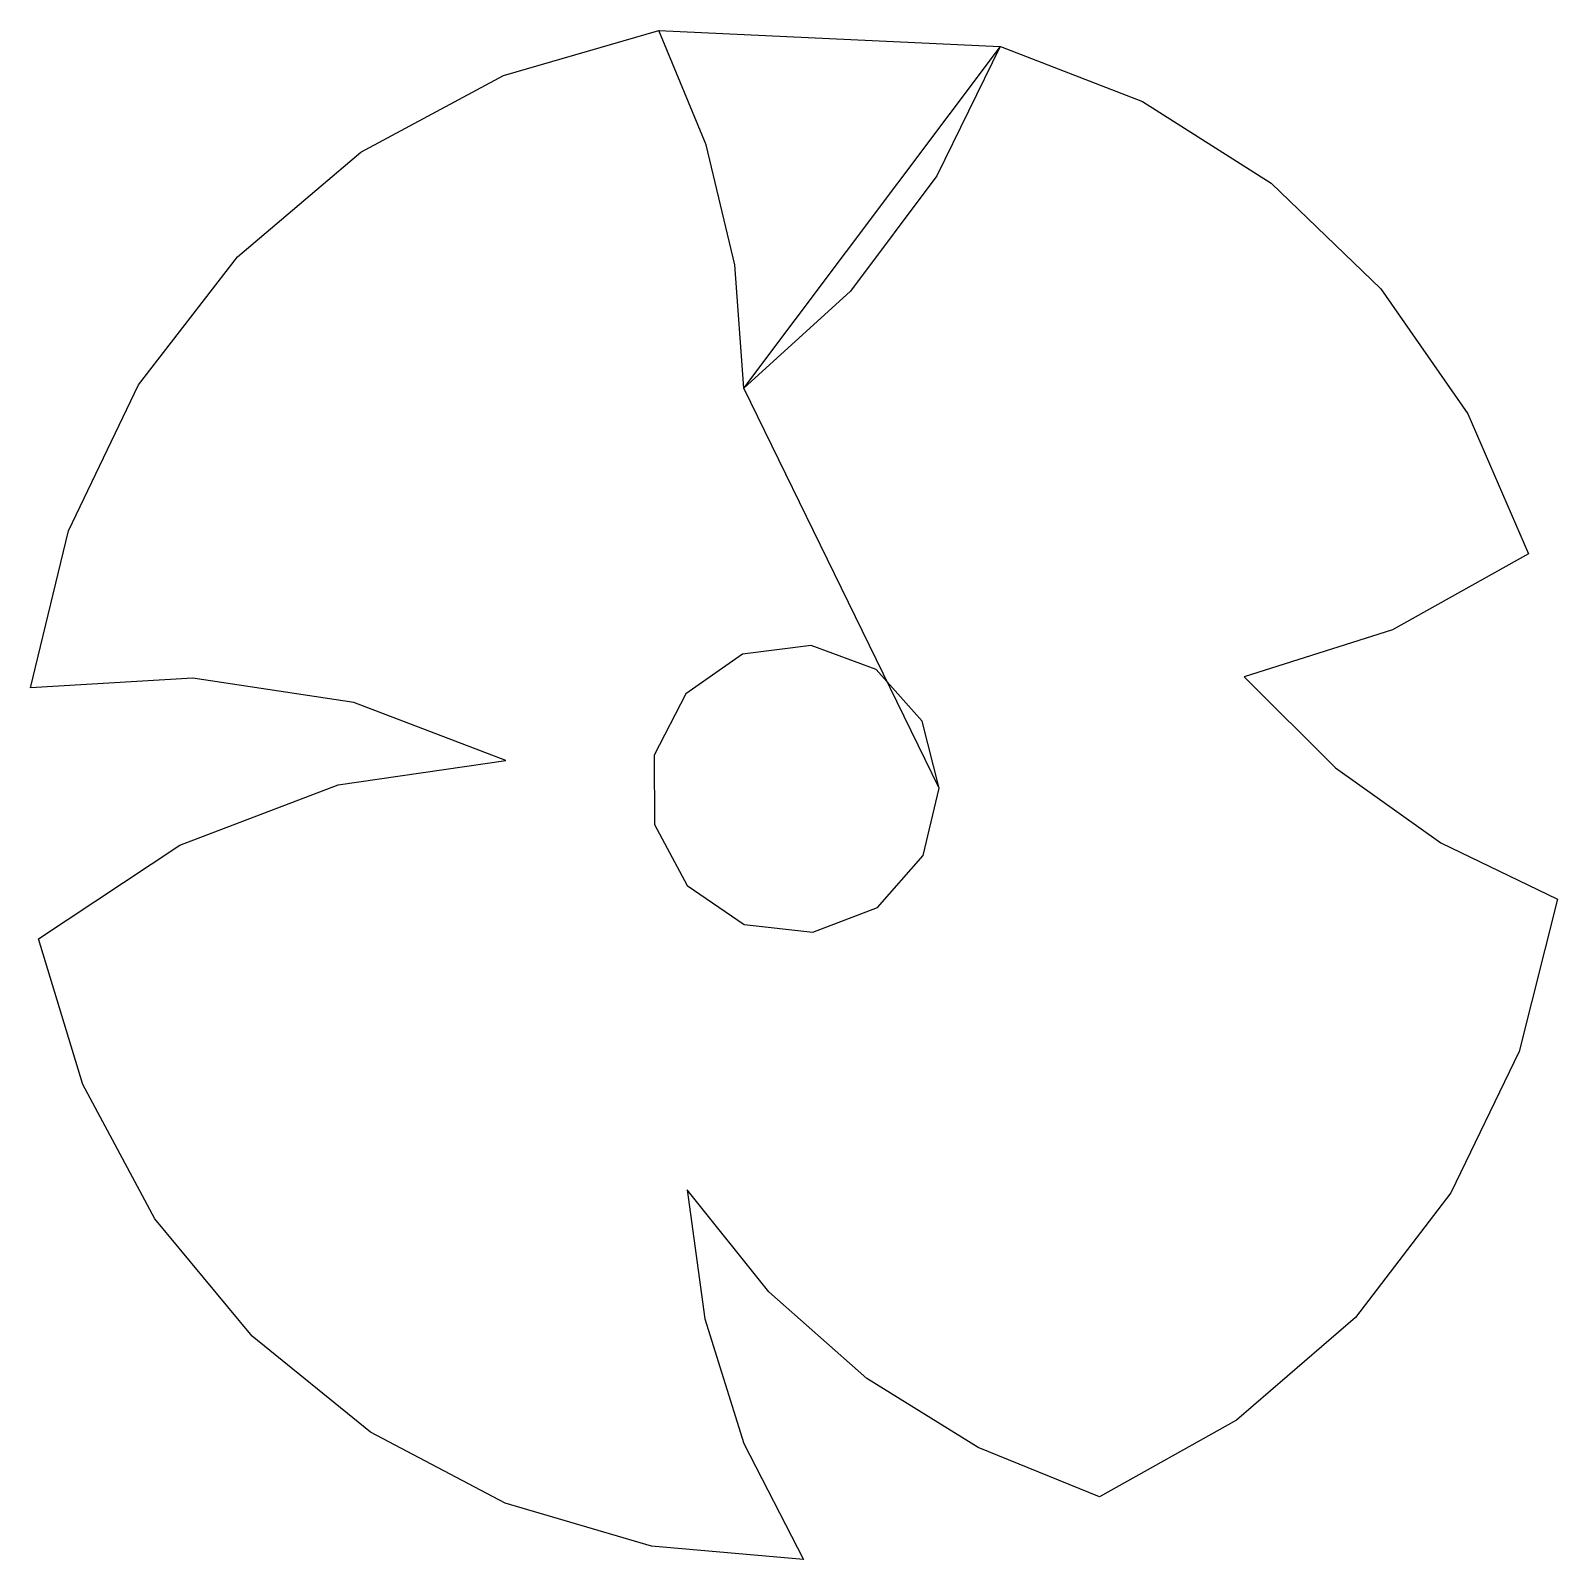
# Model space of a CAD drawing. Extents: x 277.95 to 279.53, y 42.45 to 44.04.
import ezdxf

# ---------------------------------------------------------------- set-up
doc = ezdxf.new("R2010")
doc.units = 0
doc.header["$LTSCALE"] = 5
doc.linetypes.add('CONTINOUS', pattern=[0])
doc.layers.get('0').update_dxf_attribs({"linetype": 'CONTINOUS'})

msp = doc.modelspace()

# ---------------------------------------------------------------- linework, layer by layer
at = {"color": 0, "linetype": 'CONTINOUS'}
msp.add_polyline3d([(278.891083, 43.251034, 0), (278.873474, 43.320637, 0), (278.825531, 43.374081, 0), (278.75824, 43.399124, 0), (278.687012, 43.390034, 0), (278.628204, 43.348885, 0), (278.595215, 43.28511, 0), (278.595673, 43.213318, 0), (278.629425, 43.149952, 0), (278.688782, 43.109531, 0), (278.760071, 43.101318, 0), (278.827057, 43.12719, 0), (278.874329, 43.181221, 0), (278.891083, 43.251034, 0), (278.688416, 43.666248, 0), (278.679016, 43.794243, 0), (278.649292, 43.91909, 0), (278.599945, 44.037571, 0), (278.954529, 44.021065, 0), (278.888641, 43.886768, 0), (278.798889, 43.767086, 0), (278.688416, 43.66621, 0), (278.95459, 44.021099, 0), (279.102112, 43.964012, 0), (279.235565, 43.878998, 0), (279.34967, 43.76939, 0), (279.439941, 43.639473, 0), (279.502899, 43.494324, 0), (279.361755, 43.415497, 0), (279.207764, 43.366726, 0), (279.302612, 43.271923, 0), (279.411987, 43.194172, 0), (279.532837, 43.135799, 0), (279.493225, 42.977592, 0), (279.422363, 42.830742, 0), (279.323181, 42.701313, 0), (279.199799, 42.594688, 0), (279.057373, 42.515289, 0), (278.931458, 42.566338, 0), (278.81601, 42.637939, 0), (278.714355, 42.728039, 0), (278.629395, 42.834038, 0), (278.647675, 42.699875, 0), (278.688293, 42.570686, 0), (278.750122, 42.450199, 0), (278.592529, 42.464024, 0), (278.440735, 42.508633, 0), (278.30069, 42.582237, 0), (278.177856, 42.681961, 0), (278.077087, 42.803909, 0), (278.002258, 42.943306, 0), (277.956329, 43.0947, 0), (278.102905, 43.191761, 0), (278.267212, 43.25452, 0), (278.441284, 43.279861, 0), (278.283386, 43.339809, 0), (278.116486, 43.365208, 0), (277.947968, 43.355015, 0), (277.987366, 43.518284, 0), (278.059998, 43.669735, 0), (278.162598, 43.802696, 0), (278.29071, 43.911297, 0), (278.43869, 43.990757, 0), (278.599976, 44.037571, 0)], dxfattribs=at)

doc.saveas('drawing.dxf')
